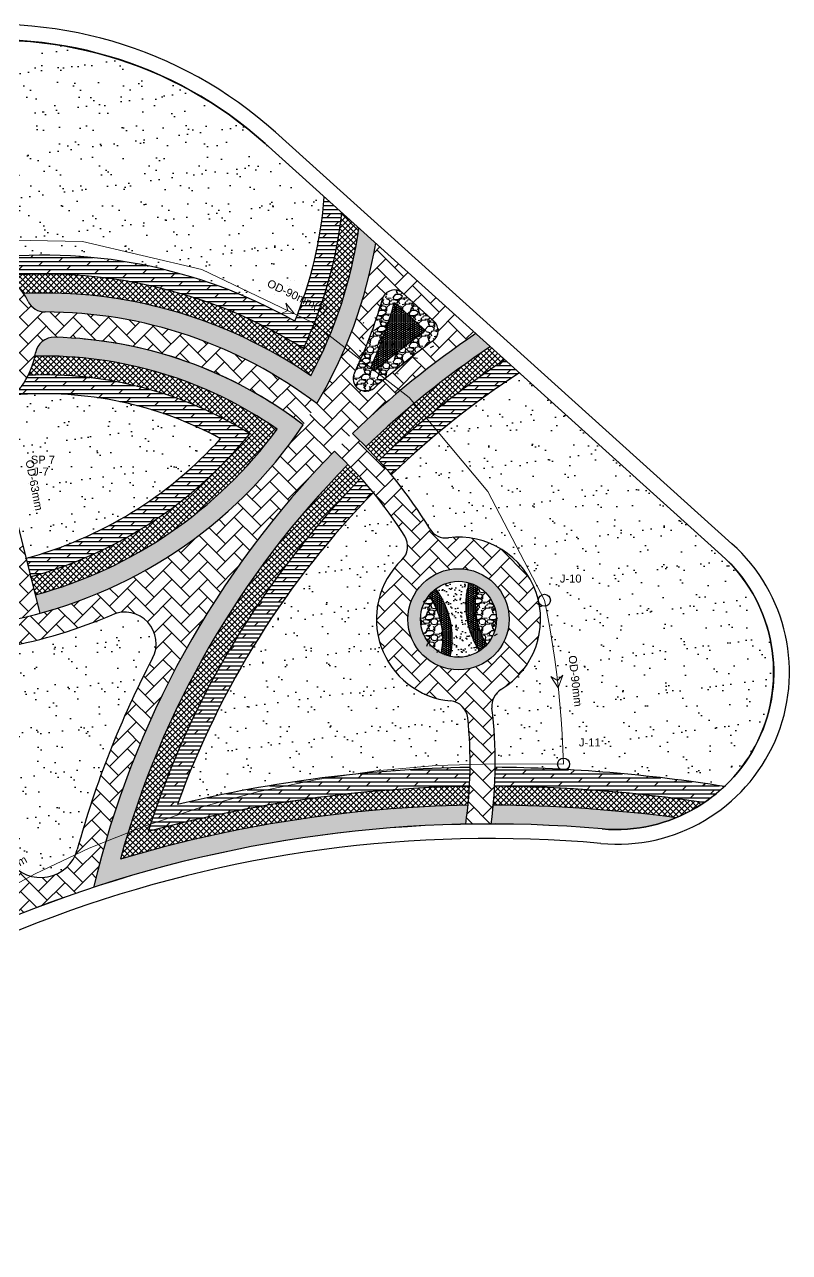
# Model space of a CAD drawing. Extents: x 671027 to 671621, y 802418 to 802669.
# Drawn here: x 671361.1 to 671482.5, y 802420.5 to 802615.4 of the extents above; entities that cross this region are included whole.
import ezdxf
from ezdxf.enums import TextEntityAlignment as Align

# ---------------------------------------------------------------- set-up
doc = ezdxf.new("R2010")
doc.units = 0
doc.linetypes.add('1', pattern=[0])
for name, color, linetype in [('Grass', 7, 'Continuous'), ('gravel', 7, 'Continuous'), ('NODE', 7, 'Continuous'), ('ROAD BORDER', 7, 'Continuous'), ('Roads boundry', 7, 'Continuous'), ('sand', 7, 'Continuous'), ('shrubs-Gc', 7, 'Continuous')]:
    doc.layers.add(name, color=color, linetype=linetype)
doc.layers.add('Hardscape', color=80, linetype='1', lineweight=15)
doc.layers.add('pipe', color=7, linetype='Continuous', lineweight=15)
doc.styles.get("Standard").update_dxf_attribs({"font": 'arial.ttf'})
pattern_1 = [(37.50000000000001, (0, 0), (-0.01800035207982051, 0.5505898919955101), [0, -0.43434, 0, -0.485775, 0, -0.4643437499999999]), (7.499999999999999, (0, 0), (0.505713693530253, 0.8064282381393985), [0, -0.234315, 0, -0.3914775, 0, -0.15001875]), (327.5, (-0.3514725000131875, 0), (0.8898664165216401, 0.001616832763363982), [0, -0.142875, 0, -0.51435, 0, -0.6715125]), (317.5, (-0.3514725000131875, 0), (0.8590010090313343, 0.2507954886643683), [0, -0.07143749999999999, 0, -0.337185, 0, -0.3857625])]
pattern_2 = [(45, (0, 0), (-0.4490128060534576, 0.4490128060534577), []), (135, (0, 0), (-0.4490128060534577, -0.4490128060534576), [])]
pattern_3 = [(0, (0, 0), (0, 0.635), []), (45, (0, 0), (-1.269999134350098, 1.269999134350099), [0.8980256121069154, -1.796051224213831])]
pattern_4 = [(37.50000000000001, (0, 0), (-0.1600031295984046, 4.894132373293424), [0, -3.860800000000001, 0, -4.318000000000001, 0, -4.1275]), (7.499999999999999, (0, 0), (4.495232831380027, 7.168251005683543), [0, -2.0828, 0, -3.4798, 0, -1.3335]), (327.5, (-3.124199999962002, 0), (7.90992370241458, 0.01437184678545762), [0, -1.27, 0, -4.572, 0, -5.969]), (317.5, (-3.124199999962002, 0), (7.635564524722972, 2.229293232572163), [0, -0.635, 0, -2.9972, 0, -3.429])]
pattern_5 = [(228.0127875, (1.828800000017509, 2.540000000037253), (-20.32000000159581, -22.85999999858178), [0.34172144, -33.830483639565]), (184.969741, (1.600199999986216, 2.285999999963678), (30.47999998794051, 2.540000144697924), [0.5864047199999994, -58.05404889352396]), (132.5104471, (1.015999999945052, 2.23519999999553), (25.40000001072749, -27.93999999024596), [0.41348152, -40.9347227941]), (267.273689, (0.02540000004228204, 1.600199999986216), (2.540000005319725, 50.79999999973313), [0.5340045199999995, -52.86643742573797]), (292.83365418, (0, 1.066800000029616), (-12.70000000106341, 30.47999999955546), [0.5236336999999995, -51.83980774534397]), (357.2736889999999, (0.2031999999890104, 0.5842000000411645), (-50.79999999973313, 2.540000005319728), [0.5340045199999995, -52.86643742573797]), (37.69424047, (0.7365999999456108, 0.5587999999988824), (-33.01999999853589, -25.40000000190041), [0.70619366, -69.91311531424701]), (72.25532837, (1.295399999944493, 0.9906000000191852), (17.78000000477929, 55.87999999847886), [0.66671952, -66.005256601905]), (121.42956562, (1.498600000049919, 1.625600000028498), (-20.32000000288312, 33.01999999822602), [0.535813, -53.04554569871201]), (175.2363583, (1.219200000050478, 2.082799999974668), (27.93999999959953, -2.540000004389256), [0.6117132799999995, -29.97393694999998]), (222.3974378, (0.6095999999670312, 2.133599999942817), (-30.47999999902466, -27.94000000106399), [0.7910779200000001, -78.31677251217701]), (138.81407483, (2.540000000037253, 1.574799999943934), (-17.77999999893351, 15.24000000123918), [0.27000454, -26.730565824344]), (171.4692344, (2.336800000048243, 1.752600000007078), (33.02000000088966, -5.079999994237343), [0.51368198, -50.85463899704001]), (225, (1.828800000017509, 1.828800000017509), (-3.552713678800501e-16, -2.540000000000239), [0.35920934, -3.232893108428]), (203.19859051, (1.650999999954365, 2.133599999942817), (12.70000000034609, 5.079999999109334), [0.1934413199999999, -19.15062236889398]), (291.80140949, (1.473200000007637, 2.057400000048801), (-2.540000000531496, 7.619999999822872), [0.27356562, -13.40475299]), (30.96375653, (1.574799999943934, 1.803399999975227), (7.620000000186383, 5.079999999721125), [0.4443196599999997, -14.36629815290999]), (161.56505118, (1.955799999996088, 2.032000000006519), (5.080000000132583, -2.539999999733753), [0.32128714, -7.710898116828]), (16.389540334, (0, 2.057400000048801), (25.40000000000015, 7.620000000000243), [0.450088, -44.55882667253901]), (70.34617594, (0.4318000000203028, 2.184400000027381), (-10.16000000092932, -27.93999999967041), [0.37759894, -37.3822156782]), (293.19859051, (1.955799999996088, 2.540000000037253), (-5.079999999113262, 12.70000000035529), [0.3868800999999998, -18.95718358889398]), (343.6104596700001, (2.10820000001695, 2.184400000027381), (-25.40000000053229, 7.619999998222859), [0.4500879999999998, -44.55882667253996]), (339.44395478, (0, 0.4825999999884516), (-12.69999999999986, 5.080000000000211), [0.4340351999999997, -21.26773431310599]), (294.7751406, (0.4063999999780208, 0.33019999996759), (-12.70000001511693, 27.93999999312726), [0.36367212, -36.00359338072001]), (66.80140949, (1.98120000003837, 0), (5.079999999202299, 12.7000000003193), [0.3868801000000001, -18.957183588894]), (17.35402464, (2.133599999942817, 0.355600000009872), (-33.01999999934302, -10.16000000213246), [0.4257827400000001, -42.1523759802]), (69.44395478, (0.7365999999456108, 0), (-5.080000000088461, -12.69999999996463), [0.2170176, -21.48475191310601]), (101.309932474, (1.828800000017509, 0), (-2.5400000000004, 10.16000000000037), [0.1295146, -12.821994964526]), (165.963756532, (1.803399999975227, 0.1269999999785796), (7.619999999999513, -2.539999999999865), [0.5236337000000001, -9.949054589069]), (186.00900596, (1.295399999944493, 0.2539999999571592), (25.39999999986537, 2.540000001329354), [0.4852669999999997, -48.04136486333697]), (303.69006753, (1.574799999943934, 1.574799999943934), (-2.540000000352969, 5.079999999823702), [0.36632388, -8.79177635968]), (353.15722659, (1.77800000004936, 1.270000000018626), (43.18000000026569, -5.079999997739394), [0.6395567600000001, -63.316009065031]), (60.9453959, (2.412999999942258, 1.193800000008196), (-10.16000000027969, -17.77999999984025), [0.26150824, -25.88939231811]), (90, (2.540000000037253, 1.422400000039488), (-2.54, 2.54), [0.1524, -2.3876]), (120.25643716, (1.244599999976344, 0.33019999996759), (10.15999999875716, -17.7800000007098), [0.3528669600000001, -34.9339407732]), (48.01278749999999, (1.066800000029616, 0.6350000000093132), (20.32000000167534, 22.8599999985102), [0.6834428800000001, -33.488762199565]), (0, (1.523999999975786, 1.143000000040047), (2.54, 2.54), [0.6604000000000001, -1.8796]), (325.3048465, (2.184400000027381, 1.143000000040047), (25.40000000962153, -17.77999998625458), [0.40160956, -39.75931672414001]), (254.0546040999999, (2.514599999994971, 0.9144000000087544), (-2.539999999822557, -10.16000000004475), [0.36982908, -18.121650038772]), (207.64597536, (2.412999999942258, 0.5587999999988824), (-48.26000000177335, -25.39999999663075), [0.6021450999999994, -59.61246442293797]), (175.42607874, (1.879599999985658, 0.2793999999994412), (-33.01999999999883, 2.539999999999478), [0.6370294599999999, -63.06584645624])]
pattern_6 = [(0, (0, 0), (0.28575, 0.1649778387), [0.1905, -0.3809999999999999]), (120, (0, 0), (-0.2857499993756514, 0.1649778397814034), [0.1904999999999998, -0.3809999999999997]), (59.99999999999999, (0, 0), (6.243485461965292e-10, 0.3299556784814033), [-0.3809999999999999, 0.1905])]

# ---------------------------------------------------------------- blocks, each defined once
blk = doc.blocks.new('FILLED_CIRCLE')
at = {"color": 0}
blk.add_circle((0, 0), 3, dxfattribs=at)
blk = doc.blocks.new('FLOWARROW')
at = {"color": 0}
blk.add_lwpolyline([(3, 0), (-3, -3), (-0.6, 0), (-3, 3)], close=True, dxfattribs=at)

msp = doc.modelspace()

# ---------------------------------------------------------------- hatches: boundary and pattern name
at = {"layer": 'Grass', "linetype": 'ByBlock'}
h = msp.add_hatch(dxfattribs=at)
h.set_pattern_fill('AR-SAND', color=94, scale=0.1)
h.set_pattern_definition(pattern_4)
h.paths.add_polyline_path([(671399.3517907268, 802596.4636280818), (671408.6907236452, 802588.0441431054, -0.07917513163356485), (671403.9973471246, 802568.2984964466, 0.1631777206847239), (671353.7121392085, 802578.0871855326, 0.04541889867104872), (671351.3945393086, 802578.543524693, -0.3145919408780493), (671348.8005115428, 802580.7954504384), (671341.1779289816, 802611.1157745324, -0.2488504377992886)])
h = msp.add_hatch(dxfattribs=at)
h.set_pattern_fill('AR-SAND', color=94, scale=0.1)
h.set_pattern_definition(pattern_4)
h.paths.add_polyline_path([(671471.7772134771, 802531.1687208272, -0.4373838663141636), (671472.1856676224, 802494.4562980401, 0.03769208156857422), (671435.8301662904, 802497.500892699, 0.03296819824642526), (671435.3015456228, 802506.914810612, -0.2955544622661418), (671436.7283291726, 802509.8479304744, 0.8097388147412852), (671428.3773668088, 802533.9284248347, -0.2955544622637499), (671425.4409522587, 802535.3484153331, 0.03688084463250202), (671419.3195707373, 802543.9346206395, -0.04727878131818087), (671439.6544984583, 802560.1288513762)])
h = msp.add_hatch(dxfattribs=at)
h.set_pattern_fill('AR-SAND', color=94, scale=0.1)
h.set_pattern_definition(pattern_4)
h.paths.add_polyline_path([(671361.395898007, 802530.6948189789), (671356.141968642, 802551.593358264, -0.3149717155098368), (671357.3660542644, 802554.8066317039, 0.05296214633264042), (671359.4669548852, 802556.5847536196, -0.1459699085263934), (671392.236061825, 802549.666084707, -0.1432506243744914)])
h = msp.add_hatch(dxfattribs=at)
h.set_pattern_fill('AR-SAND', color=94, scale=0.1)
h.set_pattern_definition(pattern_4)
h.paths.add_polyline_path([(671428.7552606072, 802508.0307681201, -0.3564185848569091), (671431.453391756, 802505.3621299329, -0.02921405260145238), (671431.829753422, 802497.4811087137, 0.05566542318292118), (671385.366460635, 802491.5784650609, -0.1073505691451949), (671416.468577111, 802541.1052455978, -0.03159209307204999), (671421.457726224, 802534.1852232465, -0.3564185848559485), (671420.9911363908, 802530.419079941, 0.642267972347255)])
h = msp.add_hatch(dxfattribs=at)
h.set_pattern_fill('AR-SAND', color=94, scale=0.1)
h.set_pattern_definition(pattern_4)
h.paths.add_polyline_path([(671381.431435129, 802514.8103934315, 0.7066326815959615), (671375.0270462994, 802521.7265282344, -0.1143951784226822), (671340.586100839, 802515.5045074828, 0.7059984922318673), (671337.0001669894, 802506.7903311895, -0.05351524479783638), (671358.8273917859, 802482.5062162419, 0.6304159940492293), (671369.4806571321, 802484.4383036532, -0.05428110816195015)])
at = {"layer": 'gravel', "linetype": 'ByBlock'}
h = msp.add_hatch(dxfattribs=at)
h.set_pattern_fill('GRAVEL', color=250, scale=0.1)
h.set_pattern_definition(pattern_5)
edge = h.paths.add_edge_path()
edge.add_arc((671344.3868694465, 802592.8980244967), 76.48678802096713, -25.416320107504305, -15.998444077087584, ccw=False)
edge.add_arc((671415.2771628769, 802559.2120898772), 2, 154.5836798924957, 311.0415033565571)
edge.add_arc((671514.9272235946, 802444.7453760711), 149.7654874158904, 126.4491387234535, 131.041503352715, ccw=False)
edge.add_arc((671424.7619859539, 802566.8231918478), 2, -53.55086127654646, 47.96386137537576)
edge.add_line((671426.1011843599, 802568.308637111), (671421.1729975863, 802572.7516280679))
edge.add_arc((671419.8337991802, 802571.2661828046), 2, 47.96386137537576, 164.0015559204352)
edge = h.paths.add_edge_path(flags=16)
edge.add_arc((671344.3868694468, 802592.8980244966), 78.48678802065807, -23.826502451123588, -15.998444333042016, ccw=False)
edge.add_arc((671416.6010780724, 802560.9631449378), 0.4752611960238309, 151.2367429350951, 299.2785820582257)
edge.add_arc((671514.9272235951, 802444.7453760705), 151.7654874166286, 126.44913872346089, 130.2670155583826, ccw=False)
edge.add_line((671424.761985954, 802566.8231918478), (671419.8337997734, 802571.2661822701))
h = msp.add_hatch(dxfattribs=at)
h.set_pattern_fill('GRAVEL', color=250, scale=0.1)
h.set_pattern_definition(pattern_5)
h.paths.add_polyline_path([(671433.0149160433, 802526.2168473086, -0.4763641906081926), (671434.4751048972, 802516.9688277496, -0.2087031330792848)])
h = msp.add_hatch(dxfattribs=at)
h.set_pattern_fill('GRAVEL', color=250, scale=0.1)
h.set_pattern_definition(pattern_5)
h.paths.add_polyline_path([(671427.2656219306, 802515.6240384462, -0.476364190608151), (671425.2935437126, 802524.7765749665, -0.2087031330792738)])
at = {"layer": 'Hardscape'}
h = msp.add_hatch(dxfattribs=at)
h.set_pattern_fill('AR-HBONE', color=251, scale=0.5)
h.set_pattern_definition([(45, (-675480.1106416162, -802687.9175801403), (2.220446049250313e-16, 2.82842712474619), [6, -2]), (135, (-675478.6964280538, -802686.5033665779), (2.220446049250313e-16, 2.82842712474619), [6, -2])])
h.paths.add_polyline_path([(671420.9911363908, 802530.419079941, 0.3564185848566495), (671421.457726224, 802534.1852232465, 0.06502041347440585), (671410.2990935898, 802547.6679814993, -0.006819381750013298), (671413.1450974577, 802550.48329309, -0.06842806752082291), (671425.4409522585, 802535.348415333, 0.2955544622662496), (671428.3773668088, 802533.9284248347, -0.8097388147398058), (671436.7283291727, 802509.8479304744, 0.2955544622660227), (671435.3015456228, 802506.914810612, -0.06456998133780872), (671435.1735192551, 802488.5052329487, 0.005006434108123105), (671431.1285960067, 802488.4677008206, 0.06275886861352166), (671431.453391756, 802505.3621299329, 0.3564185848573256), (671428.7552606072, 802508.0307681201, -0.6422679723435928)])
h.paths.add_polyline_path([(671430.8233191636, 802513.0149070462, 1), (671429.1625349883, 802528.9859196634, 1)], flags=16)
h.paths.add_polyline_path([(671365.8973844853, 802565.7602576236, 0.3701304910562714), (671362.8714852475, 802563.2896480621, -0.2019685250240934), (671357.3660522815, 802554.8066346237, 0.3149719415910385), (671356.141968642, 802551.593358264), (671357.4391562757, 802546.4335388524), (671363.5906415065, 802521.9647942566, -0.01701694665333523), (671358.7221040309, 802520.8230006462), (671351.2928597111, 802550.3742837891, 0.3149717155074434), (671348.6947053735, 802552.626639411, -0.2220571350402036), (671339.2410025552, 802558.306080872, 0.3701306396925756), (671335.4750996266, 802559.3443304739, 0.1581078736661541), (671305.0695365685, 802530.8137644223, -0.01366064180112755), (671301.7376669926, 802533.0536133652, -0.1626782124827104), (671335.2536456073, 802563.6406283225, 0.2831624201260748), (671337.0342945128, 802566.2338611757, -0.2352225581305126), (671342.7238851048, 802576.3607711737, 0.3153520210887766), (671343.9514026123, 802579.5763759634), (671336.3750644987, 802609.7127536532, -0.01954959624762731), (671341.1834817751, 802611.0936872016), (671348.8005115428, 802580.7954504384, 0.314971715511892), (671351.3986658804, 802578.5430948165, -0.2556895341446855), (671361.6887799071, 802571.4333845822, 0.283162420133665), (671364.3650036139, 802569.7800867182, -0.1631994005964295), (671407.4944492271, 802555.2451177315, -0.0136606418011594), (671405.3439707501, 802551.8548787314, 0.1586283161576397)])
h.paths.add_polyline_path([(671349.2162935394, 802573.5703734223, 1), (671350.8770777148, 802557.5993608051, 1)], flags=16)
h = msp.add_hatch(dxfattribs=at)
h.set_pattern_fill('AR-HBONE', color=251, scale=0.5)
h.set_pattern_definition([(45, (-673847.9582241292, -801760.793578709), (0, 2.82842712474619), [6, -2]), (135, (-673846.5440105663, -801759.3793651466), (2.220446049250313e-16, 2.82842712474619), [6, -2])])
h.paths.add_polyline_path([(671278.3240163288, 802535.4435712302, -0.006934415861741222), (671284.9076873536, 802549.7409287744, 0.66462960352515), (671416.8447145295, 802580.6436905864), (671417.1021850156, 802580.4116054681), (671432.7317528373, 802566.3349022788, 0.1883416674879848), (671372.0840579804, 802478.4490603469, 0.01616380397232093), (671359.8151024525, 802473.9817937382, 0.1766349934288822)])
h.paths.add_polyline_path([(671337.0001669895, 802506.7903311895, -0.05351524479782128), (671358.8273917859, 802482.5062162419, 0.6304159940423829), (671369.4806571321, 802484.4383036533, -0.05428110816170177), (671381.431435129, 802514.8103934315, 0.706632681603334), (671375.0270462994, 802521.7265282344, -0.1143951784225377), (671340.5861008388, 802515.5045074828, 0.7059984922328879)], flags=16)
h.paths.add_polyline_path([(671294.6672586412, 802534.775833871, -0.0375203973870377), (671286.5393231298, 802542.8591383492, 0.544499667226283), (671284.8757265435, 802542.6254301436, 0.002109561052168651), (671282.8909447045, 802538.2952670405, 0.4436496554100509), (671283.4813783809, 802536.9351378863, -0.01785648479128385), (671293.6300657612, 802533.0939191355, 0.8558373785887041)], flags=16)
h.paths.add_polyline_path([(671416.5903739688, 802557.7036215719, -0.02004065313521632), (671425.9502038966, 802565.2144227157, 0.4743790038603573), (671426.1011843599, 802568.308637111), (671421.1729975862, 802572.7516280677, 0.554523892678824), (671417.9112615082, 802571.8174051103, -0.04111638270438389), (671413.4707367199, 802560.0704747204, 0.8130969758238349)], flags=16)
at = {"layer": 'sand', "linetype": 'ByBlock'}
h = msp.add_hatch(dxfattribs=at)
h.set_pattern_fill('AR-SAND', color=1, scale=0.03)
h.set_pattern_definition([(37.50000000000001, (0, 0), (-0.04800093887952137, 1.468239711988027), [0, -1.15824, 0, -1.2954, 0, -1.23825]), (7.499999999999999, (0, 0), (1.348569849414008, 2.150475301705063), [0, -0.6248400000000001, 0, -1.04394, 0, -0.40005]), (327.5, (-0.9372600000351667, 0), (2.372977110724374, 0.004311554035637286), [0, -0.3809999999999999, 0, -1.3716, 0, -1.7907]), (317.5, (-0.9372600000351667, 0), (2.290669357416891, 0.6687879697716489), [0, -0.1905, 0, -0.8991599999999998, 0, -1.0287])])
h.paths.add_polyline_path([(671433.3293438278, 802515.9792657, -0.1213066554515475), (671430.6164597687, 802515.0041805796, -0.08049183207170375), (671428.691087814, 802515.1140889457, 0.2173204439400732), (671426.3825175836, 802525.828305629, -0.135442073141553), (671429.369394383, 802526.99664613, -0.09450454643418552), (671431.6200056848, 802526.8052575141, 0.2173204439400791)])
at = {"layer": 'shrubs-Gc', "linetype": 'ByBlock'}
h = msp.add_hatch(dxfattribs=at)
h.set_pattern_fill('DOLMIT', color=240, scale=0.1)
h.set_pattern_definition(pattern_3)
h.paths.add_polyline_path([(671405.3690575797, 802563.9905983229, 0.1597826338689477), (671358.4267223006, 802575.5607631212, 0.1037414124038036), (671353.7121392085, 802578.0871855326, -0.1631777206847234), (671403.9973471246, 802568.2984964466, 0.0791751316335648), (671408.6907236452, 802588.0441431054), (671411.4710681401, 802585.5375324562, -0.083537026260446)])
at = {"layer": 'shrubs-Gc'}
h = msp.add_hatch(dxfattribs=at)
h.set_pattern_fill('ANSI37', color=74, scale=0.2)
h.set_pattern_definition(pattern_2)
h.paths.add_polyline_path([(671406.5338147235, 802559.6392740925, 0.1631761958458701), (671360.9562039166, 802572.7070807088, 0.07356927205767784), (671358.4267223006, 802575.5607631212, -0.1597826338689475), (671405.3690575797, 802563.9905983229, 0.08353702626044594), (671411.4710681401, 802585.5375324562), (671414.1877117996, 802583.0883510907, -0.08816668761469468)])
h = msp.add_hatch(dxfattribs=at)
h.set_pattern_fill('AR-SAND', color=219, scale=0.01125)
h.set_pattern_definition(pattern_1)
h.paths.add_polyline_path([(671406.5338147235, 802559.6392740925, 0.08816668761469462), (671414.1877117996, 802583.0883510907), (671416.8519303807, 802580.6864333863, -0.09301726323245714), (671407.4944492271, 802555.2451177315, 0.1631994005962407), (671364.365003614, 802569.7800867183, -0.2831624201267741), (671361.6887799071, 802571.433384582, 0.02821709534654777), (671360.9562039166, 802572.7070807088, -0.1631761958458699)])
h = msp.add_hatch(dxfattribs=at)
h.set_pattern_fill('HONEY', color=1, scale=0.06)
h.set_pattern_definition(pattern_6)
edge = h.paths.add_edge_path()
edge.add_arc((671344.3868694468, 802592.8980244966), 78.48678802065807, -23.826502451123588, -15.998444333042016, ccw=False)
edge.add_arc((671416.6010780724, 802560.9631449378), 0.4752611960238309, 151.2367429350951, 299.2785820582257)
edge.add_arc((671514.9272235951, 802444.7453760705), 151.7654874166286, 126.44913872346089, 130.2670155583826, ccw=False)
edge.add_line((671424.761985954, 802566.8231918478), (671419.8337997734, 802571.2661822701))
h = msp.add_hatch(dxfattribs=at)
h.set_pattern_fill('AR-SAND', color=219, scale=0.01125)
h.set_pattern_definition(pattern_1)
h.paths.add_polyline_path([(671415.2939546697, 802548.38767967, 0.01048479259633896), (671413.1450974577, 802550.4832930899, -0.04304648248887964), (671432.7540222075, 802566.3499535763), (671435.051031472, 802564.2790922517, 0.0441770551104429)])
h = msp.add_hatch(dxfattribs=at)
h.set_pattern_fill('AR-SAND', color=219, scale=0.01125)
h.set_pattern_definition(pattern_1)
h.paths.add_polyline_path([(671362.7659767632, 802562.7629619425, 0.01030822785696489), (671362.8714849713, 802563.289646518, -0.37013063969242), (671365.8973844852, 802565.7602576235, -0.1586283161570497), (671405.3439707499, 802551.8548787315, -0.1803724945593833), (671363.5906415065, 802521.9647942566), (671362.8590719608, 802524.8747562733, 0.1696319683189348), (671401.1962741783, 802551.1717879121, 0.1593435321002688)])
h = msp.add_hatch(dxfattribs=at)
h.set_pattern_fill('ANSI37', color=74, scale=0.2)
h.set_pattern_definition(pattern_2)
h.paths.add_polyline_path([(671417.3521328307, 802546.2048463528, 0.01047994655096375), (671415.2939546697, 802548.38767967, -0.04417705511044296), (671435.051031472, 802564.2790922517), (671437.3511186452, 802562.2054560485, 0.04558166262138971)])
h = msp.add_hatch(dxfattribs=at)
h.set_pattern_fill('ANSI37', color=74, scale=0.2)
h.set_pattern_definition(pattern_2)
h.paths.add_polyline_path([(671401.1962741783, 802551.1717879121, -0.1696319683189347), (671362.8590719608, 802524.8747562733), (671362.127491311, 802527.7847624586, 0.1574045634867813), (671396.849993447, 802550.4470271294, 0.1510135047405784), (671361.684099327, 802559.727041734, 0.06208186437864285), (671362.7659767632, 802562.7629619425, -0.1593435321002684)])
at = {"layer": 'shrubs-Gc', "linetype": 'ByBlock'}
h = msp.add_hatch(dxfattribs=at)
h.set_pattern_fill('DOLMIT', color=240, scale=0.1)
h.set_pattern_definition(pattern_3)
h.paths.add_polyline_path([(671437.3511186452, 802562.2054560485), (671439.6544984583, 802560.1288513762, 0.04727878131818085), (671419.3195707373, 802543.9346206395, 0.01049384134937391), (671417.3521328307, 802546.2048463528, -0.04558166262138977)])
h = msp.add_hatch(dxfattribs=at)
h.set_pattern_fill('DOLMIT', color=240, scale=0.1)
h.set_pattern_definition(pattern_3)
h.paths.add_polyline_path([(671396.849993447, 802550.4470271294, -0.1574045634867815), (671362.127491311, 802527.7847624586), (671361.395898007, 802530.6948189789, 0.1432506243744913), (671392.236061825, 802549.666084707, 0.1459699085263934), (671359.4669548852, 802556.5847536196, 0.07420064948703409), (671361.684099327, 802559.727041734, -0.1510135047405784)])
at = {"layer": 'shrubs-Gc'}
h = msp.add_hatch(dxfattribs=at)
h.set_pattern_fill('AR-SAND', color=219, scale=0.01125)
h.set_pattern_definition(pattern_1)
h.paths.add_polyline_path([(671376.3229134491, 802482.9207684208, -0.06840859253725587), (671431.4977894354, 802491.4749559349, -0.01121030429843658), (671431.1285960067, 802488.4677008206, 0.07453113725576056), (671372.0840579804, 802478.4490603469, -0.1372191302174559), (671410.2990935898, 802547.6679814992, -0.01110006154431807), (671412.4491387358, 802545.5757162235, 0.1278219888285606)])
h = msp.add_hatch(dxfattribs=at)
h.set_pattern_fill('ANSI37', color=74, scale=0.2)
h.set_pattern_definition(pattern_2)
h.paths.add_polyline_path([(671380.7476937103, 802487.2985922542, -0.06212117788488952), (671431.7309037868, 802494.4792172391, -0.01114908806871269), (671431.4977894354, 802491.4749559349, 0.068408592537256), (671376.3229134491, 802482.9207684208, -0.1278219888285606), (671412.4491387358, 802545.5757162235, -0.01110848142565085), (671414.5057240033, 802543.3883933958, 0.1178817737560205)])
at = {"layer": 'shrubs-Gc', "linetype": 'ByBlock'}
h = msp.add_hatch(dxfattribs=at)
h.set_pattern_fill('DOLMIT', color=240, scale=0.1)
h.set_pattern_definition(pattern_3)
h.paths.add_polyline_path([(671414.5057240033, 802543.3883933958, -0.01114025875800316), (671416.468577111, 802541.1052455978, 0.1073505691451949), (671385.366460635, 802491.5784650609, -0.05566542318292119), (671431.829753422, 802497.4811087137, -0.01111291789382018), (671431.7309037868, 802494.4792172391, 0.06212117788488938), (671380.7476937103, 802487.2985922542, -0.1178817737560205)])
at = {"layer": 'shrubs-Gc'}
h = msp.add_hatch(dxfattribs=at)
h.set_pattern_fill('AR-SAND', color=219, scale=0.01125)
h.set_pattern_definition(pattern_1)
edge = h.paths.add_edge_path(flags=17)
edge.add_arc((671429.992927076, 802521.0004133548), 6.028565377709604, -84.06329775586431, 275.93670224413574, ccw=False)
edge = h.paths.add_edge_path()
edge.add_arc((671429.992927076, 802521.0004133548), 8.028565377709603, -84.06329775586431, 275.93670224413574, ccw=False)
h = msp.add_hatch(dxfattribs=at)
h.set_pattern_fill('HONEY', color=1, scale=0.06)
h.set_pattern_definition(pattern_6)
h.paths.add_polyline_path([(671427.2656219306, 802515.6240384462, 0.208703133079274), (671425.2935437126, 802524.7765749665, -0.06303118668761779), (671426.3825175836, 802525.828305629, -0.217320443940073), (671428.691087814, 802515.1140889457, -0.06303118668761169)])
h = msp.add_hatch(dxfattribs=at)
h.set_pattern_fill('HONEY', color=1, scale=0.06)
h.set_pattern_definition(pattern_6)
h.paths.add_polyline_path([(671431.6200056848, 802526.8052575141, -0.06303118668760699), (671433.0149160433, 802526.2168473086, 0.2087031330792848), (671434.4751048972, 802516.9688277496, -0.06303118668761296), (671433.3293438278, 802515.9792657, -0.217320443940079)])
at = {"layer": 'shrubs-Gc', "linetype": 'ByBlock'}
h = msp.add_hatch(dxfattribs=at)
h.set_pattern_fill('DOLMIT', color=240, scale=0.1)
h.set_pattern_definition(pattern_3)
h.paths.add_polyline_path([(671472.1856676224, 802494.4562980401, -0.04075774402037412), (671469.0110589913, 802491.9109605482, 0.03490538075854695), (671435.7378114233, 802494.5015396833, 0.01048215279721907), (671435.8301662904, 802497.500892699, -0.03769208156857403)])
at = {"layer": 'shrubs-Gc'}
h = msp.add_hatch(dxfattribs=at)
h.set_pattern_fill('ANSI37', color=74, scale=0.2)
h.set_pattern_definition(pattern_2)
h.paths.add_polyline_path([(671469.0110589913, 802491.9109605482, -0.05095429819778672), (671464.5329126347, 802489.5077722868, 0.03079446223338731), (671435.5192943342, 802491.5030957361, 0.01050179303709403), (671435.7378114233, 802494.5015396833, -0.0349053807585465)])
h = msp.add_hatch(dxfattribs=at)
h.set_pattern_fill('AR-SAND', color=219, scale=0.01125)
h.set_pattern_definition(pattern_1)
h.paths.add_polyline_path([(671464.5329126347, 802489.5077722868, -0.1202938140942564), (671452.8105427743, 802487.720798158, 0.02186001950862461), (671435.1735192551, 802488.5052329486, 0.0105414212269635), (671435.5192943342, 802491.5030957361, -0.03079446223338739)])

# ---------------------------------------------------------------- linework, layer by layer
at = {"color": 0}
for p, q in [((671421.1729975863, 802572.7516280678), (671426.1011843599, 802568.308637111)), ((671419.8337997732, 802571.2661822703), (671424.761985954, 802566.8231918478)), ((671363.5913023306, 802521.9621656985), (671356.141968642, 802551.593358264))]:
    msp.add_line(p, q, dxfattribs=at)
for radius in [8.028565377709603, 6.028565377709604]:
    msp.add_circle((671429.992927076, 802521.0004133548), radius, dxfattribs=at)
at = {"color": 119}
for centre, radius, start, end in [((671344.3868693856, 802592.8980245129), 64.48678808370138, 337.5754697933857, 355.6832988515264), ((671344.3868693856, 802592.8980245129), 67.48678808370138, 334.6376143851005, 353.7385413958897), ((671344.3868693856, 802592.8980245129), 70.48678808370138, 331.8459549526622, 352.0001571510373), ((671364.2570917075, 802498.2036435333), 80.57652453130925, 60.44894450701098, 97.51979940567963), ((671364.2570917075, 802498.2036435333), 77.57652453130925, 57.99767371411347, 94.31020657908897), ((671364.2570917075, 802498.2036435333), 74.57652453130925, 55.46632599026278, 92.53684048831576), ((671514.9272235945, 802444.7453760712), 143.7654874158442, 123.7520833575259, 133.8701495752957), ((671364.2570456386, 802498.2035553544), 64.57662321155158, 55.10867564676465, 91.32307237740902), ((671514.9272235945, 802444.7453760712), 140.7654874158442, 123.4426297627735, 133.8819514495301), ((671364.2545096645, 802498.1981932663), 61.58251540064746, 58.04198445688401, 92.39217997648387), ((671514.9272235945, 802444.7453760712), 137.7654874158442, 123.1192159765938, 133.8819514495301), ((671364.2545096645, 802498.1981932663), 58.58251540064746, 61.4683981008284, 94.68762629009956), ((671344.386869447, 802592.8980244957), 67.48678801983897, 285.1485659678017, 321.0216429860142), ((671344.386869447, 802592.8980244957), 70.48678801983897, 285.1485659678017, 323.7028954890032), ((671344.386869447, 802592.8980244957), 64.48678801983897, 285.1485659678017, 317.9020589700153), ((671514.9272235757, 802444.7453760789), 143.7654873957307, 135.4643523742459, 164.6009971959087), ((671514.9272235757, 802444.7453760789), 140.7654873957385, 135.5118783474804, 162.4042824632386), ((671514.9272235757, 802444.7453760789), 137.7654873957385, 135.5118783474804, 160.1262997327596), ((671435.0254345885, 802286.5042427002), 211.0010672271277, 90.90754632130509, 103.6122194230516), ((671433.8427450025, 802255.186300182), 242.3227426182188, 80.89577928956051, 89.54630119697754), ((671435.0254345885, 802286.5042427002), 208.0010672271277, 90.90754632130509, 105.1263999775184), ((671433.8427450025, 802255.186300182), 239.3227426182188, 81.54982374056401, 89.54630119697754), ((671435.0254345885, 802286.5042427002), 205.0010672271277, 90.98599074709865, 106.6396972779761), ((671433.8427450025, 802255.186300182), 236.3227426182188, 82.5381807051555, 89.59352195427108)]:
    msp.add_arc(centre, radius, start, end, dxfattribs=at)
at = {"color": 0}
for centre, radius, start, end in [((671344.3868694465, 802592.8980244967), 73.48678802096713, 329.1777395374053, 350.434560288153), ((671350.0466856271, 802565.5848671137), 13.0285653777096, 26.67310375189302, 84.04366773549661), ((671419.8337991802, 802571.2661828046), 2, 47.96386137253298, 164.0015559227247), ((671364.3695265455, 802572.7800833088), 3, 206.673103751893, 269.9136183380634), ((671344.3868694465, 802592.8980244967), 76.48678802096713, 334.5836798897952, 344.0015559227247), ((671344.3868694468, 802592.8980244966), 78.48678802065807, 336.173497548372, 344.0015556671057), ((671364.2570917075, 802498.2036435333), 71.57652453130815, 52.83792365378451, 89.91361833806336), ((671424.7619859539, 802566.8231918478), 2, 306.4491387271498, 47.96386137253298), ((671514.9272235946, 802444.7453760711), 146.7654874158904, 124.0485078062506, 133.9079480145864), ((671514.9272235951, 802444.7453760705), 151.7654874166286, 126.4491387271498, 130.2670155594745), ((671365.8245651391, 802562.76114153), 3, 88.60911632564233, 169.8533451814559), ((671364.2570917075, 802498.2036435333), 67.57652453130815, 52.55459394271402, 88.60911632564233), ((671514.9272235946, 802444.7453760711), 149.7654874158904, 126.4491387271498, 131.0415033499912), ((671350.0466856271, 802565.5848671137), 13.0285653777096, 304.179949317635, 349.8533451814559), ((671415.2771628769, 802559.2120898772), 2, 154.5836798897952, 311.0415033594016), ((671344.3868694465, 802592.8980244967), 73.48678802096713, 237.6543339593003, 326.0471457802873), ((671364.2570917075, 802498.2036435333), 71.57652453130815, 31.26197174677139, 46.92012082353534), ((671514.9272235946, 802444.7453760711), 146.7654874158904, 135.4708109564824, 166.7239339076668), ((671364.2570917075, 802498.2036435333), 67.57652453130815, 32.17160139445235, 47.05223601632044), ((671428.0053626271, 802536.9052709659), 3, 211.2619717467714, 277.1230912068724), ((671418.9183546783, 802532.5878528595), 3, 313.7035526394108, 32.17160139445235), ((671429.992927076, 802521.0004133548), 13.0285653777096, 301.1293503201576, 97.12309119942671), ((671429.992927076, 802521.0004133548), 13.0285653777096, 133.7035526394108, 264.5488888870405), ((671344.3868694465, 802592.8980244967), 77.48678802096713, 267.1884830504496, 293.2924536261199), ((671377.0041689571, 802517.1340358831), 4.999999999999999, 332.3073481744033, 113.2924536261199), ((671514.9272235946, 802444.7453760711), 150.7654874158904, 152.3073481744033, 164.7354651445307), ((671438.2792448495, 802507.2799233553), 3, 121.1293503201577, 186.9904697835206), ((671428.4702714854, 802505.0443352646), 3, 6.08084013544236, 84.54888888704053), ((671364.2570917075, 802498.2036435333), 71.57652453130815, 352.2126468928848, 6.990469783520554), ((671364.2570917075, 802498.2036435333), 67.57652453130815, 351.716418548158, 6.08084013544236), ((671363.6923337318, 802486.0179593792), 5.999999999999999, 215.8235167729394, 344.7354651445308)]:
    msp.add_arc(centre, radius, start, end, dxfattribs=at)
for centre, radius, start, end in [((671364.2570917079, 802498.2036435338), 67.57652453076498, 52.55459394271402, 84.63542770462851), ((671364.2570917079, 802498.2036435338), 64.57652453076498, 84.58680479457915, 84.63542770462851), ((671416.6010780724, 802560.9631449378), 0.4752611960238309, 151.2367429355658, 299.2785820598434), ((671514.9272235945, 802444.7453760712), 143.7654874158442, 133.8701495752957, 133.9079480145864), ((671514.9272235945, 802444.7453760712), 140.7654874158442, 133.8819514495301, 133.9079480145864), ((671514.9272235757, 802444.7453760789), 140.7654873957385, 135.4708109564824, 135.5118783474804), ((671415.7935405442, 802517.9409007458), 13.20369609357137, 347.6377105138725, 36.6812980451344), ((671444.3404474688, 802523.2657728974), 13.20369609357137, 164.4506831783529, 213.4942707045429), ((671444.3404474688, 802523.2657728974), 11.70369609357137, 165.3952888740482, 212.5496650102628), ((671415.7935405442, 802517.9409007458), 11.70369609357137, 348.5823162098719, 35.73669234871894)]:
    msp.add_arc(centre, radius, start, end)
at = {"layer": 'pipe', "color": 2}
for points in [[(671342.700107701, 802579.683698877), (671350.858742969, 802581.317338997), (671370.312095039, 802580.988261211), (671389.249261216, 802576.524525539), (671406.80168579, 802568.130861827), (671422.164324415, 802556.192246604), (671434.632567576, 802541.256246087), (671443.634557599, 802524.007901977), (671443.634557586, 802524.007901988)], [(671443.634557586, 802524.007901988), (671443.634557586, 802524.007901988), (671444.0980545729, 802521.670362059), (671444.524156607, 802519.325717217), (671444.912754976, 802516.9745656509), (671445.263750538, 802514.61750721), (671445.577053742, 802512.255143249), (671445.852584655, 802509.8880764791), (671446.090272983, 802507.5169108091), (671446.2900580821, 802505.142251192), (671446.451888982, 802502.764703477), (671446.575724396, 802500.384874246), (671446.661532728, 802498.0033706641), (671446.661532728, 802498.0033706641)], [(671446.661532728, 802498.0033706641), (671435.83340485, 802498.029686967), (671435.83340485, 802498.029686967), (671426.367248435, 802497.7727201079), (671416.932828744, 802496.9567088679), (671407.563132402, 802495.584506362), (671398.290919736, 802493.660910374), (671389.148610228, 802491.19264659), (671380.168169165, 802488.1883450791), (671371.3809958771, 802484.65851012), (671362.817813946, 802480.615483472), (671354.5085637929, 802476.0734012241)]]:
    msp.add_lwpolyline(points, dxfattribs=at)
at = {"layer": 'ROAD BORDER', "color": 0}
msp.add_line((671473.3899792575, 802532.9978600132), (671400.9389915793, 802598.2952346008), dxfattribs=at)
msp.add_line((671473.3899792575, 802532.9978600132), (671400.9389915793, 802598.2952346008), dxfattribs=at)
at = {"layer": 'ROAD BORDER'}
msp.add_line((671399.3109252044, 802596.5005021308), (671471.751678475, 802531.1917736948), dxfattribs=at)
at = {"layer": 'ROAD BORDER', "color": 0}
for centre, radius, start, end in [((671356.4183857847, 802548.8972016472), 66.5000000000467, 47.97284086875054, 151.0589456224405), ((671356.4183857847, 802548.8972016472), 66.5000000000467, 47.97284086875054, 151.0589456224405), ((671455.1992031306, 802512.6177445172), 27.31763979058433, 264.5068975497782, 48.24870501046377), ((671455.1992031306, 802512.6177445172), 27.31763979058433, 264.5068975497782, 48.24870501046377), ((671435.0281472466, 802286.4485519739), 199.7499999999281, 84.95776171370369, 135.5606100640571), ((671435.0281472466, 802286.4485519739), 199.7499999999281, 84.95776171370369, 135.5606100640571)]:
    msp.add_arc(centre, radius, start, end, dxfattribs=at)
at = {"layer": 'ROAD BORDER'}
for centre, radius, start, end in [((671356.456576219, 802548.9662537088), 64.00000000004441, 47.96386137253298, 151.0499661306829), ((671455.0116984022, 802512.6237079055), 24.99999999980409, 264.9487822160545, 47.96386137253298), ((671435.0252052994, 802286.5052873885), 202.0000000082295, 84.9487822160545, 135.551630561955)]:
    msp.add_arc(centre, radius, start, end, dxfattribs=at)
at = {"layer": 'Roads boundry'}
for p, q in [((671473.3899792575, 802532.9978600132), (671400.9389915793, 802598.2952346008)), ((671473.3899792575, 802532.9978600132), (671400.9389915793, 802598.2952346008)), ((671473.3899878359, 802532.9978841457), (671400.9390001578, 802598.2952587333)), ((671473.3899878359, 802532.9978841457), (671400.9390001578, 802598.2952587333)), ((671399.3109020885, 802596.5004911023), (671471.751655359, 802531.1917626665)), ((671399.3109252044, 802596.5005021308), (671471.751678475, 802531.1917736948))]:
    msp.add_line(p, q, dxfattribs=at)
at = {"layer": 'Roads boundry', "color": 3}
msp.add_lwpolyline([(671248.5910279385, 802451.9877095668, -0.06103334063775292), (671300.2366039508, 802580.0588673602, -0.4804273275002829), (671399.3166532884, 802596.50023423), (671471.7578529663, 802531.1958984801, -0.7201276442345739), (671452.8187047676, 802487.7241959309, 0.2244491123391406), (671290.8347020911, 802427.9603416859, -0.7647664495901305), (671248.5694266547, 802451.9070280312)], format="xyb", close=True, dxfattribs=at)
at = {"layer": 'Roads boundry'}
for centre, radius, start, end in [((671356.4183857847, 802548.8972016472), 66.5000000000467, 47.97284086875054, 151.0589456224405), ((671356.4183857847, 802548.8972016472), 66.5000000000467, 47.97284086875054, 151.0589456224405), ((671356.4183943631, 802548.8972257797), 66.5000000000467, 47.97284086875054, 151.0589456224405), ((671356.4183943631, 802548.8972257797), 66.5000000000467, 47.97284086875054, 151.0589456224405), ((671455.1992031306, 802512.6177445172), 27.31763979058433, 264.5068975497782, 48.24870501046377), ((671455.1992031306, 802512.6177445172), 27.31763979058433, 264.5068975497782, 48.24870501046377), ((671455.199211709, 802512.6177686497), 27.31763979058433, 264.5068975497782, 48.24870501046377), ((671455.199211709, 802512.6177686497), 27.31763979058433, 264.5068975497782, 48.24870501046377), ((671435.0281472466, 802286.4485519739), 199.7499999999281, 84.95776171370369, 135.5606100640571), ((671435.0281472466, 802286.4485519739), 199.7499999999281, 84.95776171370369, 135.5606100640571), ((671435.028155825, 802286.4485761065), 199.7499999999281, 84.95776171370369, 135.5606100640571), ((671435.028155825, 802286.4485761065), 199.7499999999281, 84.95776171370369, 135.5606100640571)]:
    msp.add_arc(centre, radius, start, end, dxfattribs=at)

# ---------------------------------------------------------------- block references
at = {"layer": 'NODE', "color": 0, "xscale": 0.31750000000127, "yscale": 0.31750000000127}
for p in [(671443.634557586, 802524.007901988), (671446.661532728, 802498.0033706641)]:
    msp.add_blockref('FILLED_CIRCLE', p, dxfattribs=at)
at = {"layer": 'pipe', "color": 2}
for p, xscale, yscale, rotation in [((671403.048463174, 802569.9256730409), 0.3175000000012699, 0.3175000000012699, 334.4426227607369), ((671445.714819198, 802511.071609864), 0.31750000000127, 0.31750000000127, 276.6394545649641)]:
    msp.add_blockref('FLOWARROW', p, dxfattribs=dict(at, xscale=xscale, yscale=yscale, rotation=rotation))

# ---------------------------------------------------------------- texts
at = {"layer": 'NODE', "color": 0}
for s, p in [('SP 7', (671362.106640921, 802545.32298492)), ('J-7', (671362.478552153, 802543.428001778)), ('J-10', (671446.072957586, 802526.446301988)), ('J-11', (671449.099932728, 802500.4417706641))]:
    msp.add_text(s, height=1.27000000000508, dxfattribs=at).set_placement(p, align=Align.BOTTOM_LEFT)
at = {"layer": 'pipe', "color": 2}
for s, rotation, p in [('OD-90mm(2)', 334.4426227607369, (671399.314236313, 802573.535979411)), ('OD-90mm', 276.6394545649641, (671447.065575945, 802515.1496468029)), ('OD-90mm', 28.6623228142755, (671354.660009566, 802478.2226066621))]:
    msp.add_text(s, height=1.27000000000508, rotation=rotation, dxfattribs=at).set_placement(p, align=Align.BOTTOM_LEFT)
at = {"layer": 'pipe', "color": 214}
msp.add_text('OD-63mm', height=1.27000000000508, rotation=281.103794217852, dxfattribs=at).set_placement((671360.883426329, 802546.107898439), align=Align.BOTTOM_LEFT)

doc.saveas('drawing.dxf')
